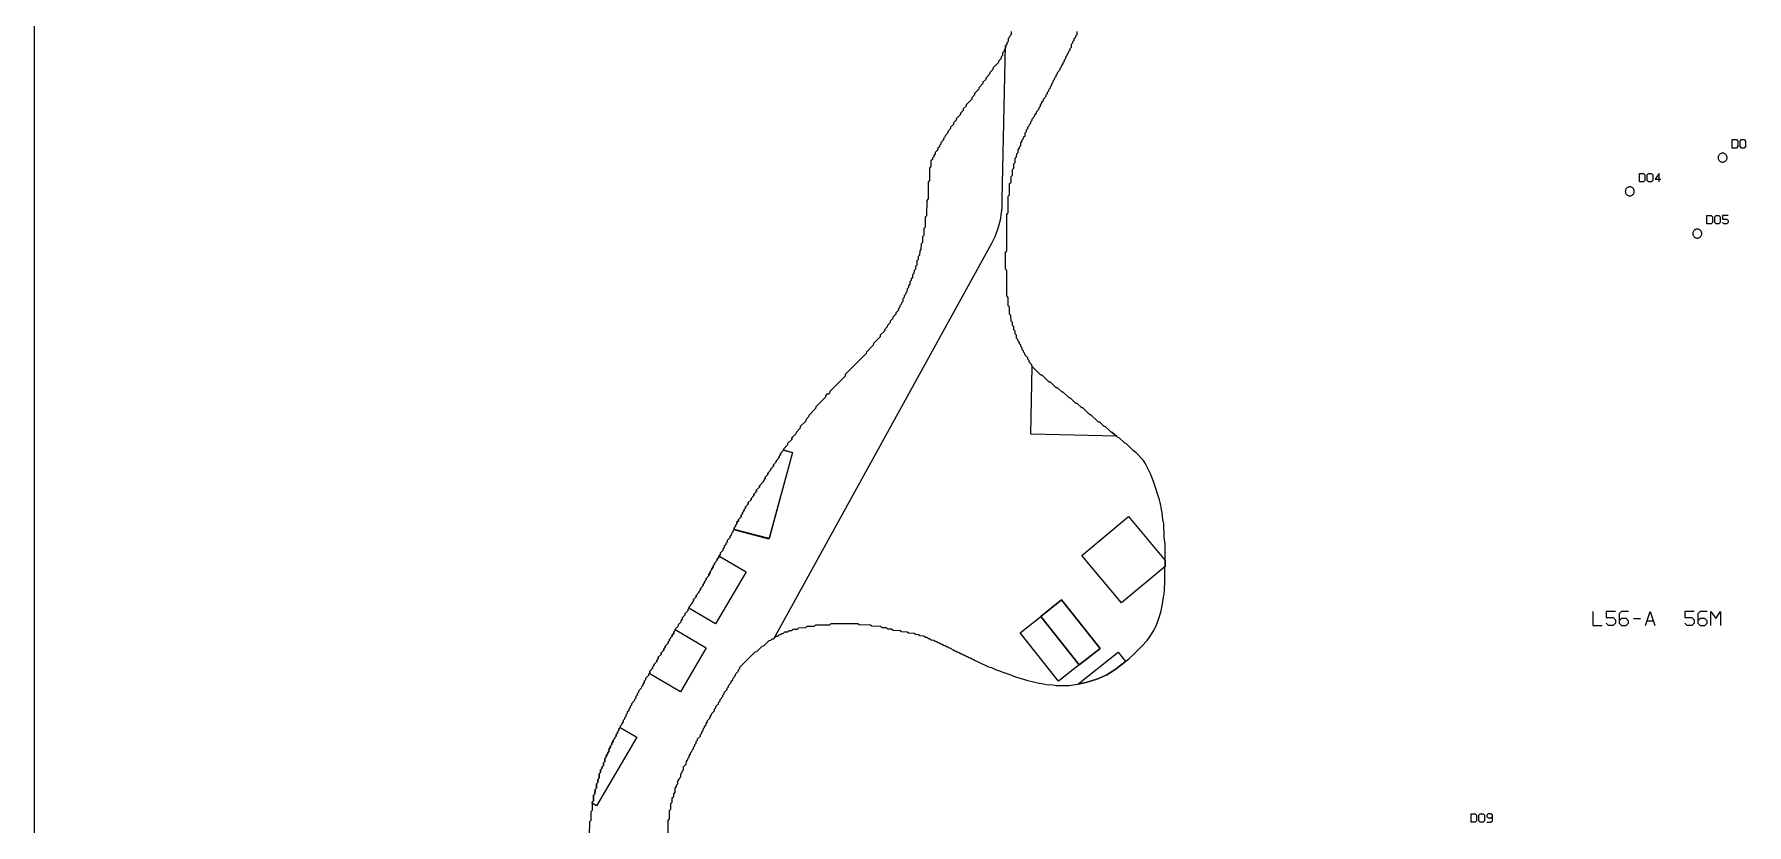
# Model space of a CAD drawing. Header units: millimetres. Extents: x 0 to 1219, y 0 to 1240.
# Drawn here: x 0 to 609, y 349 to 631 of the extents above; entities that cross this region are included whole.
import ezdxf

# ---------------------------------------------------------------- set-up
doc = ezdxf.new("R2010")
doc.units = ezdxf.units.MM
for name, color, linetype in [('CUT_DOWEL_3.2', 2, 'Continuous'), ('CUT_OUTER', 1, 'Continuous'), ('CUT_SOCKET_BLDG', 4, 'Continuous'), ('ENGRAVE_BLDG_BOX', 5, 'Continuous'), ('ENGRAVE_BLDG_FOOTPRINT', 8, 'Continuous'), ('ENGRAVE_NEXT', 3, 'Continuous'), ('ENGRAVE_SITE_BOUNDARY', 6, 'Continuous'), ('ENGRAVE_TEXT', 2, 'Continuous'), ('SHEET_EDGE', 7, 'Continuous')]:
    doc.layers.add(name, color=color, linetype=linetype)

msp = doc.modelspace()

# ---------------------------------------------------------------- linework, layer by layer
at = {"layer": 'CUT_DOWEL_3.2'}
for points in [[(602.18, 586.69), (602.17, 586.9), (602.13, 587.1), (602.06, 587.3), (601.97, 587.49), (601.85, 587.66), (601.71, 587.82), (601.55, 587.96), (601.38, 588.07), (601.19, 588.17), (601, 588.23), (600.79, 588.27), (600.58, 588.29), (600.37, 588.27), (600.17, 588.23), (599.97, 588.17), (599.78, 588.07), (599.61, 587.96), (599.45, 587.82), (599.31, 587.66), (599.2, 587.49), (599.1, 587.3), (599.04, 587.1), (598.99, 586.9), (598.98, 586.69), (598.99, 586.48), (599.04, 586.27), (599.1, 586.08), (599.2, 585.89), (599.31, 585.71), (599.45, 585.56), (599.61, 585.42), (599.78, 585.3), (599.97, 585.21), (600.17, 585.14), (600.37, 585.1), (600.58, 585.09), (600.79, 585.1), (601, 585.14), (601.19, 585.21), (601.38, 585.3), (601.55, 585.42), (601.71, 585.56), (601.85, 585.71), (601.97, 585.89), (602.06, 586.08), (602.13, 586.27), (602.17, 586.48), (602.18, 586.69)], [(569.18, 574.69), (569.17, 574.9), (569.13, 575.1), (569.06, 575.3), (568.97, 575.49), (568.85, 575.66), (568.71, 575.82), (568.55, 575.96), (568.38, 576.07), (568.19, 576.17), (568, 576.23), (567.79, 576.27), (567.58, 576.29), (567.37, 576.27), (567.17, 576.23), (566.97, 576.17), (566.78, 576.07), (566.61, 575.96), (566.45, 575.82), (566.31, 575.66), (566.2, 575.49), (566.1, 575.3), (566.04, 575.1), (565.99, 574.9), (565.98, 574.69), (565.99, 574.48), (566.04, 574.27), (566.1, 574.08), (566.2, 573.89), (566.31, 573.71), (566.45, 573.56), (566.61, 573.42), (566.78, 573.3), (566.97, 573.21), (567.17, 573.14), (567.37, 573.1), (567.58, 573.09), (567.79, 573.1), (568, 573.14), (568.19, 573.21), (568.38, 573.3), (568.55, 573.42), (568.71, 573.56), (568.85, 573.71), (568.97, 573.89), (569.06, 574.08), (569.13, 574.27), (569.17, 574.48), (569.18, 574.69)], [(593.18, 559.69), (593.17, 559.9), (593.13, 560.1), (593.06, 560.3), (592.97, 560.49), (592.85, 560.66), (592.71, 560.82), (592.55, 560.96), (592.38, 561.07), (592.19, 561.17), (592, 561.23), (591.79, 561.27), (591.58, 561.29), (591.37, 561.27), (591.17, 561.23), (590.97, 561.17), (590.78, 561.07), (590.61, 560.96), (590.45, 560.82), (590.31, 560.66), (590.2, 560.49), (590.1, 560.3), (590.04, 560.1), (589.99, 559.9), (589.98, 559.69), (589.99, 559.48), (590.04, 559.27), (590.1, 559.08), (590.2, 558.89), (590.31, 558.71), (590.45, 558.56), (590.61, 558.42), (590.78, 558.3), (590.97, 558.21), (591.17, 558.14), (591.37, 558.1), (591.58, 558.09), (591.79, 558.1), (592, 558.14), (592.19, 558.21), (592.38, 558.3), (592.55, 558.42), (592.71, 558.56), (592.85, 558.71), (592.97, 558.89), (593.06, 559.08), (593.13, 559.27), (593.17, 559.48), (593.18, 559.69)]]:
    msp.add_lwpolyline(points, close=True, dxfattribs=at)
at = {"layer": 'CUT_OUTER'}
msp.add_lwpolyline([(347.48, 631.5), (347.47, 630.5), (347, 630.03), (346.97, 629.5), (346.48, 629), (346.47, 628), (346, 627.53), (345.97, 627), (345.48, 626.5), (345.47, 625.5), (345, 625.04), (344.97, 624.5), (344.48, 624), (344.46, 623), (343.98, 622.5), (343.96, 622), (342.98, 621), (342.96, 620.5), (341, 618.53), (340.97, 618), (339.98, 617), (339.97, 616.5), (338.48, 615), (338.47, 614.5), (337.48, 613.5), (337.47, 613), (336, 611.53), (335.97, 611), (334.48, 609.5), (334.47, 609), (333.48, 608), (333.47, 607.5), (331.48, 605.5), (331.47, 605), (330.48, 604), (330.47, 603.5), (329.48, 602.5), (329.47, 602), (327.98, 600.5), (327.97, 600), (327, 599.03), (326.97, 598.5), (325.98, 597.5), (325.97, 597), (324.98, 596), (324.97, 595.5), (323.98, 594.5), (323.97, 594), (323.48, 593.5), (323.47, 593), (322.48, 592), (322.47, 591.5), (321.98, 591), (321.97, 590.5), (321.48, 590), (321.47, 589.5), (320.48, 588.5), (320.47, 588), (319.98, 587.5), (319.97, 587), (319.48, 586.5), (319.48, 586), (318.99, 585.5), (318.97, 583.5), (318.49, 583), (318.46, 578.5), (317.98, 578), (317.96, 572), (317.48, 571.5), (317.45, 566), (316.98, 565.5), (316.95, 562), (316.48, 561.5), (316.45, 559), (315.97, 558.5), (315.95, 556.5), (315.47, 556), (315.44, 554), (314.97, 553.5), (314.94, 552), (314.47, 551.5), (314.45, 550.5), (313.97, 550), (313.94, 548.5), (313.47, 548), (313.44, 547), (312.97, 546.5), (312.94, 545.5), (312.47, 545), (312.44, 544), (312, 543.56), (311.95, 543), (311.47, 542.5), (311.44, 541.5), (311, 541.06), (310.95, 540.5), (310.47, 540), (310.44, 539), (310, 538.56), (309.94, 538), (309.47, 537.5), (309.45, 537), (308.97, 536.5), (308.94, 535.5), (308.5, 535.07), (308.44, 534.5), (307.96, 534), (307.94, 533.5), (307.46, 533), (307.43, 532.5), (306.5, 531.55), (306.44, 531), (305.46, 530), (305.44, 529.5), (304.47, 528.5), (304.44, 528), (303.47, 527), (303.44, 526.5), (302.46, 525.5), (302.44, 525), (300.97, 523.5), (300.94, 523), (298.5, 520.54), (298.44, 520), (296, 517.54), (295.94, 517), (288.5, 509.54), (288.45, 509), (283, 503.54), (282.94, 503), (282.5, 502.56), (282, 502.53), (281.5, 502.03), (281.45, 501.5), (278, 498.03), (277.96, 497.5), (275.5, 495.03), (275.46, 494.5), (274.48, 493.5), (274.46, 493), (272.5, 491.03), (272.46, 490.5), (270.98, 489), (270.96, 488.5), (269.48, 487), (269.46, 486.5), (267.98, 485), (267.96, 484.5), (266.48, 483), (266.46, 482.5), (265.48, 481.5), (265.47, 481), (264.98, 480.5), (264.96, 480), (264, 479.03), (263.96, 478.5), (262.98, 477.5), (262.96, 477), (261.98, 476), (261.96, 475.5), (260.98, 474.5), (260.96, 474), (259.98, 473), (259.97, 472.5), (259.48, 472), (259.46, 471.5), (257.98, 470), (257.96, 469.5), (256.98, 468.5), (256.97, 468), (255.98, 467), (255.97, 466.5), (254.98, 465.5), (254.97, 465), (253.98, 464), (253.97, 463.5), (252.98, 462.5), (252.97, 462), (252.48, 461.5), (252.47, 461), (251.98, 460.5), (251.97, 460), (251.48, 459.5), (251.47, 459), (250.48, 458), (250.47, 457.5), (249.98, 457), (249.97, 456.5), (249.48, 456), (249.47, 455.5), (248.98, 455), (248.97, 454.5), (248.48, 454), (248.47, 453.5), (247.98, 453), (247.97, 452.5), (247.48, 452), (247.46, 451.5), (246.48, 450.5), (246.47, 450), (245.98, 449.5), (245.97, 449), (245.48, 448.5), (245.47, 448), (244.98, 447.5), (244.96, 447), (243.98, 446), (243.97, 445.5), (243.48, 445), (243.47, 444.5), (242.98, 444), (242.96, 443.5), (241.98, 442.5), (241.97, 442), (241.48, 441.5), (241.47, 441), (240.98, 440.5), (240.97, 440), (240.48, 439.5), (240.47, 439), (239.98, 438.5), (239.96, 438), (238.98, 437), (238.97, 436.5), (238.48, 436), (238.47, 435.5), (237.98, 435), (237.96, 434.5), (236.98, 433.5), (236.97, 433), (236.48, 432.5), (236.46, 432), (235.48, 431), (235.46, 430.5), (234.48, 429.5), (234.47, 429), (233.98, 428.5), (233.96, 428), (232.98, 427), (232.96, 426.5), (232.48, 426), (232.46, 425.5), (231.48, 424.5), (231.46, 424), (230.48, 423), (230.46, 422.5), (229.98, 422), (229.96, 421.5), (229, 420.53), (228.96, 420), (227.98, 419), (227.96, 418.5), (227.48, 418), (227.46, 417.5), (226.98, 417), (226.96, 416.5), (225.98, 415.5), (225.96, 415), (225.47, 414.5), (225.46, 414), (224.48, 413), (224.46, 412.5), (223.97, 412), (223.96, 411.5), (223, 410.54), (222.96, 410), (221.98, 409), (221.96, 408.5), (221.47, 408), (221.46, 407.5), (220.48, 406.5), (220.46, 406), (219.97, 405.5), (219.95, 405), (219, 404.04), (218.96, 403.5), (218.47, 403), (218.45, 402.5), (217.48, 401.5), (217.46, 401), (216.97, 400.5), (216.96, 400), (216.47, 399.5), (216.46, 399), (215.97, 398.5), (215.95, 398), (214.97, 397), (214.96, 396.5), (214.47, 396), (214.46, 395.5), (213.97, 395), (213.95, 394.5), (213.47, 394), (213.45, 393.5), (212.47, 392.5), (212.46, 392), (211.97, 391.5), (211.96, 391), (211.47, 390.5), (211.46, 390), (210.97, 389.5), (210.95, 389), (210.47, 388.5), (210.45, 388), (209.97, 387.5), (209.95, 387), (209.47, 386.5), (209.45, 386), (208.97, 385.5), (208.95, 385), (208.47, 384.5), (208.45, 384), (207.97, 383.5), (207.95, 383), (207.47, 382.5), (207.45, 382), (206.97, 381.5), (206.95, 381), (206.47, 380.5), (206.46, 380), (205.97, 379.5), (205.96, 379), (205.47, 378.5), (205.46, 378), (204.97, 377.5), (204.96, 377), (204.48, 376.5), (204.45, 375.5), (204, 375.05), (203.96, 374.5), (203.47, 374), (203.46, 373.5), (202.98, 373), (202.95, 372), (202.48, 371.5), (202.45, 370.5), (202, 370.05), (201.96, 369.5), (201.48, 369), (201.46, 368), (200.98, 367.5), (200.95, 366), (200.48, 365.5), (200.46, 364.5), (199.98, 364), (199.95, 362.5), (199.48, 362), (199.45, 360.5), (198.98, 360), (198.95, 358), (198.48, 357.5), (198.45, 354.5), (197.98, 354), (197.95, 351), (197.48, 350.5), (197.45, 345.5)], dxfattribs=at)
at = {"layer": 'CUT_SOCKET_BLDG'}
msp.add_lwpolyline([(358.08, 423.54), (371.75, 406.31), (379.12, 412.15), (365.45, 429.39), (358.08, 423.54)], close=True, dxfattribs=at)
at = {"layer": 'ENGRAVE_BLDG_BOX'}
for points in [[(354.46, 488.3), (355, 512.43), (355, 512.42), (357.91, 509.5), (358, 509.42), (358.5, 509.36), (360.88, 507), (361, 506.91), (361.5, 506.83), (363.36, 505), (363.5, 504.89), (364, 504.81), (365.5, 503.38), (366, 503.28), (368, 501.36), (368.5, 501.25), (370.3, 499.5), (370.5, 499.35), (371, 499.23), (372.5, 497.83), (373, 497.69), (375.26, 495.5), (375.5, 495.31), (376, 495.15), (378.22, 493), (378.5, 492.78), (379, 492.61), (380.5, 491.25), (381, 491.06), (382.65, 489.5), (383, 489.22), (383.5, 489), (384.98, 487.62), (354.46, 488.3)], [(269.78, 481.82), (261.33, 450.95), (248.84, 454.37), (248.97, 454.5), (248.98, 455), (249.47, 455.5), (249.48, 456), (249.97, 456.5), (249.98, 457), (250.47, 457.5), (250.48, 458), (251.47, 459), (251.48, 459.5), (251.97, 460), (251.98, 460.5), (252.47, 461), (252.48, 461.5), (252.97, 462), (252.98, 462.5), (253.97, 463.5), (253.98, 464), (254.97, 465), (254.98, 465.5), (255.97, 466.5), (255.98, 467), (256.97, 468), (256.98, 468.5), (257.96, 469.5), (257.98, 470), (259.46, 471.5), (259.48, 472), (259.97, 472.5), (259.98, 473), (260.96, 474), (260.98, 474.5), (261.96, 475.5), (261.98, 476), (262.96, 477), (262.98, 477.5), (263.96, 478.5), (264, 479.03), (264.96, 480), (264.98, 480.5), (265.47, 481), (265.48, 481.5), (266.46, 482.5), (266.47, 482.72), (269.78, 481.82)], [(269.3, 486.25), (269.23, 486.27), (269.35, 486.39), (269.3, 486.25)], [(269.47, 486.72), (269.48, 487), (269.61, 487.14), (269.47, 486.72)], [(386.77, 428.31), (372.66, 445.2), (389.24, 459.04), (402.3, 443.4), (402.28, 441.27), (386.77, 428.31)], [(253.21, 439.34), (242.39, 420.88), (232.9, 426.44), (232.96, 426.5), (232.98, 427), (233.96, 428), (233.98, 428.5), (234.47, 429), (234.48, 429.5), (235.46, 430.5), (235.48, 431), (236.46, 432), (236.48, 432.5), (236.97, 433), (236.98, 433.5), (237.96, 434.5), (237.98, 435), (238.47, 435.5), (238.48, 436), (238.97, 436.5), (238.98, 437), (239.96, 438), (239.98, 438.5), (240.47, 439), (240.48, 439.5), (240.97, 440), (240.98, 440.5), (241.47, 441), (241.48, 441.5), (241.97, 442), (241.98, 442.5), (242.96, 443.5), (242.98, 444), (243.47, 444.5), (243.48, 445), (243.5, 445.03), (253.21, 439.34)], [(365.45, 429.39), (379.12, 412.15), (371.75, 406.31), (358.08, 423.54), (365.45, 429.39)], [(364.39, 400.47), (350.72, 417.7), (358.08, 423.54), (371.75, 406.31), (364.39, 400.47)], [(239.05, 412.34), (229.87, 396.68), (218.69, 403.23), (218.96, 403.5), (219, 404.04), (219.95, 405), (219.97, 405.5), (220.46, 406), (220.48, 406.5), (221.46, 407.5), (221.47, 408), (221.96, 408.5), (221.98, 409), (222.96, 410), (223, 410.54), (223.96, 411.5), (223.97, 412), (224.46, 412.5), (224.48, 413), (225.46, 414), (225.47, 414.5), (225.96, 415), (225.98, 415.5), (226.96, 416.5), (226.98, 417), (227.46, 417.5), (227.48, 418), (227.96, 418.5), (227.97, 418.83), (239.05, 412.34)], [(385.52, 410.84), (388.17, 407.5), (387, 406.54), (384.5, 404.62), (383.5, 403.95), (381.5, 402.76), (380.5, 402.26), (378, 401.21), (376.5, 400.7), (374.5, 400.15), (372, 399.62), (371.21, 399.5), (385.52, 410.84)], [(214.31, 380.65), (199.99, 356.22), (198.47, 357.11), (198.48, 357.5), (198.95, 358), (198.98, 360), (199.45, 360.5), (199.48, 362), (199.95, 362.5), (199.98, 364), (200.46, 364.5), (200.48, 365.5), (200.95, 366), (200.98, 367.5), (201.46, 368), (201.48, 369), (201.96, 369.5), (202, 370.05), (202.45, 370.5), (202.48, 371.5), (202.95, 372), (202.98, 373), (203.46, 373.5), (203.47, 374), (203.96, 374.5), (204, 375.05), (204.45, 375.5), (204.48, 376.5), (204.96, 377), (204.97, 377.5), (205.46, 378), (205.47, 378.5), (205.96, 379), (205.97, 379.5), (206.46, 380), (206.47, 380.5), (206.95, 381), (206.97, 381.5), (207.45, 382), (207.47, 382.5), (207.95, 383), (207.97, 383.5), (208.45, 384), (208.46, 384.08), (214.31, 380.65)]]:
    msp.add_lwpolyline(points, close=True, dxfattribs=at)
at = {"layer": 'ENGRAVE_BLDG_FOOTPRINT'}
for points in [[(354.46, 488.3), (355, 512.43), (355, 512.42), (357.91, 509.5), (358, 509.42), (358.5, 509.36), (360.88, 507), (361, 506.91), (361.5, 506.83), (363.36, 505), (363.5, 504.89), (364, 504.81), (365.5, 503.38), (366, 503.28), (368, 501.36), (368.5, 501.25), (370.3, 499.5), (370.5, 499.35), (371, 499.23), (372.5, 497.83), (373, 497.69), (375.26, 495.5), (375.5, 495.31), (376, 495.15), (378.22, 493), (378.5, 492.78), (379, 492.61), (380.5, 491.25), (381, 491.06), (382.65, 489.5), (383, 489.22), (383.5, 489), (384.98, 487.62), (354.46, 488.3)], [(269.78, 481.82), (261.4, 451.19), (248.96, 454.49), (248.97, 454.5), (248.98, 455), (249.47, 455.5), (249.48, 456), (249.97, 456.5), (249.98, 457), (250.47, 457.5), (250.48, 458), (251.47, 459), (251.48, 459.5), (251.97, 460), (251.98, 460.5), (252.47, 461), (252.48, 461.5), (252.97, 462), (252.98, 462.5), (253.97, 463.5), (253.98, 464), (254.97, 465), (254.98, 465.5), (255.97, 466.5), (255.98, 467), (256.97, 468), (256.98, 468.5), (257.96, 469.5), (257.98, 470), (259.46, 471.5), (259.48, 472), (259.97, 472.5), (259.98, 473), (260.96, 474), (260.98, 474.5), (261.96, 475.5), (261.98, 476), (262.96, 477), (262.98, 477.5), (263.96, 478.5), (264, 479.03), (264.96, 480), (264.98, 480.5), (265.47, 481), (265.48, 481.5), (266.46, 482.5), (266.47, 482.69), (269.78, 481.82)], [(269.3, 486.25), (269.23, 486.27), (269.35, 486.39), (269.3, 486.25)], [(269.47, 486.72), (269.48, 487), (269.61, 487.14), (269.47, 486.72)], [(389.24, 459.04), (402.3, 443.4), (402.28, 441.27), (386.77, 428.31), (372.66, 445.2), (389.24, 459.04)], [(253.21, 439.34), (242.39, 420.88), (232.9, 426.44), (232.96, 426.5), (232.98, 427), (233.96, 428), (233.98, 428.5), (234.47, 429), (234.48, 429.5), (235.46, 430.5), (235.48, 431), (236.46, 432), (236.48, 432.5), (236.97, 433), (236.98, 433.5), (237.96, 434.5), (237.98, 435), (238.47, 435.5), (238.48, 436), (238.97, 436.5), (238.98, 437), (239.96, 438), (239.98, 438.5), (240.47, 439), (240.48, 439.5), (240.97, 440), (240.98, 440.5), (241.47, 441), (241.48, 441.5), (241.97, 442), (241.98, 442.5), (242.96, 443.5), (242.98, 444), (243.47, 444.5), (243.48, 445), (243.5, 445.03), (253.21, 439.34)], [(365.45, 429.39), (379.12, 412.15), (371.75, 406.31), (358.08, 423.54), (365.45, 429.39)], [(358.08, 423.54), (371.75, 406.31), (364.39, 400.47), (350.72, 417.7), (358.08, 423.54)], [(239.05, 412.34), (229.87, 396.68), (218.69, 403.23), (218.96, 403.5), (219, 404.04), (219.95, 405), (219.97, 405.5), (220.46, 406), (220.48, 406.5), (221.46, 407.5), (221.47, 408), (221.96, 408.5), (221.98, 409), (222.96, 410), (223, 410.54), (223.96, 411.5), (223.97, 412), (224.46, 412.5), (224.48, 413), (225.46, 414), (225.47, 414.5), (225.96, 415), (225.98, 415.5), (226.96, 416.5), (226.98, 417), (227.46, 417.5), (227.48, 418), (227.96, 418.5), (227.97, 418.83), (239.05, 412.34)], [(385.52, 410.84), (388.17, 407.5), (387, 406.54), (384.5, 404.62), (383.5, 403.95), (381.5, 402.76), (380.5, 402.26), (378, 401.21), (376.5, 400.7), (374.5, 400.15), (372, 399.62), (371.21, 399.5), (385.52, 410.84)], [(214.31, 380.65), (199.99, 356.22), (198.47, 357.11), (198.48, 357.5), (198.95, 358), (198.98, 360), (199.45, 360.5), (199.48, 362), (199.95, 362.5), (199.98, 364), (200.46, 364.5), (200.48, 365.5), (200.95, 366), (200.98, 367.5), (201.46, 368), (201.48, 369), (201.96, 369.5), (202, 370.05), (202.45, 370.5), (202.48, 371.5), (202.95, 372), (202.98, 373), (203.46, 373.5), (203.47, 374), (203.96, 374.5), (204, 375.05), (204.45, 375.5), (204.48, 376.5), (204.96, 377), (204.97, 377.5), (205.46, 378), (205.47, 378.5), (205.96, 379), (205.97, 379.5), (206.46, 380), (206.47, 380.5), (206.95, 381), (206.97, 381.5), (207.45, 382), (207.47, 382.5), (207.95, 383), (207.97, 383.5), (208.45, 384), (208.46, 384.08), (214.31, 380.65)]]:
    msp.add_lwpolyline(points, close=True, dxfattribs=at)
at = {"layer": 'ENGRAVE_NEXT'}
msp.add_lwpolyline([(225.45, 344.5), (225.48, 351), (225.96, 351.5), (225.98, 354.5), (226.46, 355), (226.48, 357), (226.96, 357.5), (226.98, 359), (227.46, 359.5), (227.48, 360.5), (227.96, 361), (227.98, 362.5), (228.46, 363), (228.5, 363.54), (228.96, 364), (228.98, 365), (229.46, 365.5), (229.5, 366.04), (229.96, 366.5), (229.98, 367.5), (230.46, 368), (230.5, 368.54), (230.96, 369), (230.98, 370), (231.95, 371), (231.98, 372), (232.46, 372.5), (232.5, 373.04), (232.96, 373.5), (232.98, 374), (233.46, 374.5), (233.48, 375), (233.96, 375.5), (233.98, 376), (234.46, 376.5), (234.48, 377), (234.96, 377.5), (234.98, 378), (235.46, 378.5), (235.48, 379), (235.96, 379.5), (235.98, 380), (236.96, 381), (236.97, 381.5), (237.46, 382), (237.47, 382.5), (237.96, 383), (237.97, 383.5), (238.46, 384), (238.48, 384.5), (238.96, 385), (238.98, 385.5), (239.46, 386), (239.48, 386.5), (240.46, 387.5), (240.47, 388), (240.96, 388.5), (240.98, 389), (241.96, 390), (241.97, 390.5), (242.46, 391), (242.48, 391.5), (243.46, 392.5), (243.47, 393), (243.96, 393.5), (244, 394.04), (244.96, 395), (244.97, 395.5), (245.46, 396), (245.48, 396.5), (246.46, 397.5), (246.47, 398), (246.96, 398.5), (246.98, 399), (247.96, 400), (247.97, 400.5), (248.46, 401), (248.48, 401.5), (249.46, 402.5), (249.5, 403.03), (250.46, 404), (250.48, 404.5), (250.96, 405), (250.98, 405.5), (256.47, 411), (257, 411.05), (258.97, 413), (259.5, 413.05), (261.47, 415), (262, 415.04), (262.5, 415.53), (263, 415.55), (264, 416.53), (264.5, 416.54), (265, 417.03), (265.5, 417.05), (265.96, 417.5), (266.5, 417.54), (267, 418.03), (268, 418.05), (268.5, 418.53), (269.5, 418.55), (270, 419.03), (271.5, 419.06), (272, 419.53), (274.5, 419.57), (275, 420.03), (277.5, 420.07), (278, 420.53), (283, 420.59), (283.5, 421.04), (293, 421.05), (293.5, 420.61), (297.5, 420.56), (298, 420.13), (301, 420.06), (301.5, 419.64), (303, 419.57), (303.5, 419.15), (305, 419.08), (305.5, 418.67), (308, 418.58), (308.5, 418.17), (310.5, 418.09), (311, 417.68), (313, 417.59), (313.5, 417.18), (314.5, 417.1), (315, 416.7), (316.5, 416.6), (317, 416.19), (317.5, 416.12), (318, 415.72), (318.5, 415.64), (319, 415.25), (320, 415.13), (320.5, 414.73), (321, 414.65), (321.5, 414.25), (322, 414.16), (322.5, 413.77), (323, 413.67), (323.5, 413.28), (324, 413.18), (324.5, 412.79), (325, 412.69), (325.5, 412.31), (326, 412.19), (326.5, 411.82), (327, 411.7), (327.5, 411.34), (328, 411.21), (328.5, 410.86), (329, 410.72), (329.5, 410.37), (330, 410.23), (330.5, 409.89), (331, 409.74), (331.5, 409.41), (332, 409.25), (332.5, 408.92), (333, 408.77), (333.5, 408.44), (334, 408.28), (334.5, 407.96), (335, 407.79), (335.5, 407.49), (336, 407.31), (339.5, 405.59), (340.5, 405.33), (342, 404.62), (343, 404.35), (344.5, 403.67), (347, 402.9), (349, 402.08), (353.5, 400.71), (357.5, 399.81), (359, 399.61), (360, 399.38), (362.5, 399.17), (363.5, 398.99), (366, 398.91), (368, 399.01), (372, 399.62), (374.5, 400.15), (376.5, 400.7), (378, 401.21), (380.5, 402.26), (381.5, 402.76), (383.5, 403.95), (384.5, 404.62), (387, 406.54), (389.5, 408.58), (391.02, 410), (393.99, 413), (395.84, 415), (396.99, 416.5), (398.22, 418.5), (399.2, 420.5), (400.28, 423.5), (400.83, 425.5), (401.38, 428), (401.73, 430.5), (401.95, 431.5), (402.1, 433), (402.22, 436), (402.35, 447), (402.29, 449.5), (401.96, 451.5), (401.82, 456.5), (401.51, 458), (401.27, 460.5), (401, 461.5), (400.79, 463), (400.49, 464), (400.31, 465), (398.19, 471.5), (397.52, 473), (397.19, 474), (395.19, 478), (394.58, 479), (394.17, 479.5), (392.5, 481.27), (392, 481.73), (391, 482.45), (388.91, 484.5), (388.5, 484.87), (388, 485.14), (387.54, 485.5), (386, 486.95), (385.5, 487.19), (385.1, 487.5), (383.5, 489), (383, 489.22), (382.65, 489.5), (381, 491.06), (380.5, 491.25), (379, 492.61), (378.5, 492.78), (378.22, 493), (376, 495.15), (375.5, 495.31), (375.26, 495.5), (373, 497.69), (372.5, 497.83), (371, 499.23), (370.5, 499.35), (370.3, 499.5), (368.5, 501.25), (368, 501.36), (366, 503.28), (365.5, 503.38), (364, 504.81), (363.5, 504.89), (363.36, 505), (361.5, 506.83), (361, 506.91), (360.88, 507), (358.5, 509.36), (358, 509.42), (357.91, 509.5), (355, 512.42), (354.9, 513), (353.95, 514), (353.91, 514.5), (353.44, 515), (353.4, 515.5), (352.45, 516.5), (352.42, 517), (352, 517.42), (351.92, 518), (351.45, 518.5), (351.42, 519), (350.95, 519.5), (350.92, 520), (350.45, 520.5), (350.43, 521), (349.96, 521.5), (349.93, 522), (349.46, 522.5), (349.43, 523.5), (348.96, 524), (348.93, 525), (348.46, 525.5), (348.43, 526.5), (347.97, 527), (347.94, 528), (347.47, 528.5), (347.44, 530.5), (346.97, 531), (346.94, 533.5), (346.47, 534), (346.44, 537), (345.97, 537.5), (345.94, 546.5), (345.47, 547), (345.48, 553), (345.95, 553.5), (345.98, 566.5), (346.45, 567), (346.48, 573), (346.95, 573.5), (346.98, 577.5), (347.46, 578), (347.48, 580), (347.96, 580.5), (347.98, 582.5), (348.46, 583), (348.48, 584.5), (348.96, 585), (348.98, 586.5), (349.46, 587), (349.48, 588), (349.96, 588.5), (349.98, 589.5), (350.47, 590), (350.5, 590.54), (350.96, 591), (350.98, 592), (351.47, 592.5), (351.48, 593), (351.96, 593.5), (352, 594.04), (352.46, 594.5), (352.48, 595.5), (352.97, 596), (353, 596.53), (353.47, 597), (353.48, 597.5), (353.97, 598), (353.98, 598.5), (354.47, 599), (354.48, 599.5), (354.97, 600), (354.98, 600.5), (355.96, 601.5), (355.98, 602), (356.47, 602.5), (356.5, 603.03), (357.46, 604), (357.48, 604.5), (357.96, 605), (357.98, 605.5), (358.47, 606), (358.48, 606.5), (358.97, 607), (358.98, 607.5), (359.96, 608.5), (359.98, 609), (360.46, 609.5), (360.48, 610), (360.96, 610.5), (360.98, 611), (361.47, 611.5), (361.48, 612), (361.97, 612.5), (361.98, 613), (362.47, 613.5), (362.48, 614), (362.97, 614.5), (362.98, 615), (363.47, 615.5), (363.48, 616), (363.97, 616.5), (363.98, 617), (364.96, 618), (364.98, 618.5), (365.46, 619), (365.48, 619.5), (365.96, 620), (365.98, 620.5), (366.46, 621), (366.48, 621.5), (366.96, 622), (366.98, 622.5), (367.46, 623), (367.48, 623.5), (367.96, 624), (367.98, 624.5), (368.46, 625), (368.5, 625.54), (368.96, 626), (368.98, 627), (369.47, 627.5), (369.48, 628), (369.96, 628.5), (369.98, 629), (370.46, 629.5), (370.5, 630.04), (370.96, 630.5), (370.98, 631.5)], dxfattribs=at)
at = {"layer": 'ENGRAVE_SITE_BOUNDARY'}
for points in [[(344.29, 571.79), (345.51, 626.53)], [(340.62, 556.28), (341.24, 557.48), (341.8, 558.7), (342.32, 559.95), (342.77, 561.21), (343.16, 562.49), (343.5, 563.79), (343.78, 565.1), (344, 566.42), (344.16, 567.75), (344.27, 569.1), (344.31, 570.44), (344.29, 571.79)], [(263.07, 415.62), (340.62, 556.28)]]:
    msp.add_lwpolyline(points, dxfattribs=at)
at = {"layer": 'ENGRAVE_TEXT'}
for points in [[(603.98, 590.09), (603.98, 593.09), (605.48, 593.09), (605.98, 592.59), (605.98, 590.59), (605.48, 590.09), (603.98, 590.09)], [(606.78, 590.59), (606.78, 592.59), (607.28, 593.09), (608.28, 593.09), (608.78, 592.59), (608.78, 590.59), (608.28, 590.09), (607.28, 590.09), (606.78, 590.59)], [(570.98, 578.09), (570.98, 581.09), (572.48, 581.09), (572.98, 580.59), (572.98, 578.59), (572.48, 578.09), (570.98, 578.09)], [(573.78, 578.59), (573.78, 580.59), (574.28, 581.09), (575.28, 581.09), (575.78, 580.59), (575.78, 578.59), (575.28, 578.09), (574.28, 578.09), (573.78, 578.59)], [(578.08, 578.09), (578.08, 581.09), (576.58, 579.09), (578.58, 579.09)], [(594.98, 563.09), (594.98, 566.09), (596.48, 566.09), (596.98, 565.59), (596.98, 563.59), (596.48, 563.09), (594.98, 563.09)], [(597.78, 563.59), (597.78, 565.59), (598.28, 566.09), (599.28, 566.09), (599.78, 565.59), (599.78, 563.59), (599.28, 563.09), (598.28, 563.09), (597.78, 563.59)], [(602.58, 566.09), (600.58, 566.09), (600.58, 564.84), (602.08, 564.84), (602.58, 564.34), (602.58, 563.59), (602.08, 563.09), (601.08, 563.09), (600.58, 563.59)], [(554.46, 425.25), (554.46, 420.25), (557.79, 420.25)], [(562.46, 425.25), (559.13, 425.25), (559.13, 423.17), (561.63, 423.17), (562.46, 422.33), (562.46, 421.08), (561.63, 420.25), (559.96, 420.25), (559.13, 421.08)], [(567.13, 425.25), (564.63, 425.25), (563.79, 424.42), (563.79, 421.08), (564.63, 420.25), (566.29, 420.25), (567.13, 421.08), (567.13, 421.92), (566.29, 422.75), (564.63, 422.75), (563.79, 421.92)], [(568.88, 422.75), (571.38, 422.75)], [(573.13, 420.25), (574.79, 425.25), (576.46, 420.25)], [(573.71, 421.92), (575.88, 421.92)], [(590.46, 425.25), (587.13, 425.25), (587.13, 423.17), (589.63, 423.17), (590.46, 422.33), (590.46, 421.08), (589.63, 420.25), (587.96, 420.25), (587.13, 421.08)], [(595.13, 425.25), (592.63, 425.25), (591.79, 424.42), (591.79, 421.08), (592.63, 420.25), (594.29, 420.25), (595.13, 421.08), (595.13, 421.92), (594.29, 422.75), (592.63, 422.75), (591.79, 421.92)], [(596.46, 420.25), (596.46, 425.25), (598.13, 422.75), (599.79, 425.25), (599.79, 420.25)], [(511.09, 350.35), (511.09, 353.35), (512.59, 353.35), (513.09, 352.85), (513.09, 350.85), (512.59, 350.35), (511.09, 350.35)], [(513.89, 350.85), (513.89, 352.85), (514.39, 353.35), (515.39, 353.35), (515.89, 352.85), (515.89, 350.85), (515.39, 350.35), (514.39, 350.35), (513.89, 350.85)], [(516.69, 350.35), (518.19, 350.35), (518.69, 350.85), (518.69, 352.85), (518.19, 353.35), (517.19, 353.35), (516.69, 352.85), (516.69, 352.35), (517.19, 351.85), (518.19, 351.85), (518.69, 352.35)]]:
    msp.add_lwpolyline(points, dxfattribs=at)
at = {"layer": 'SHEET_EDGE'}
msp.add_lwpolyline([(0, 0), (1219.2, 0), (1219.2, 1219.2), (0, 1219.2)], close=True, dxfattribs=at)

doc.saveas('drawing.dxf')
